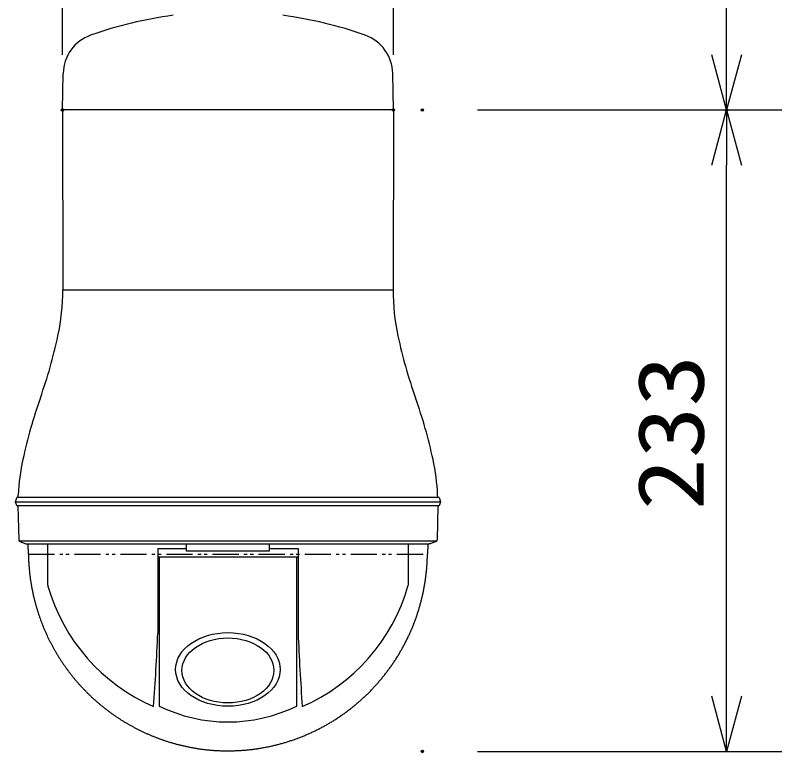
# Model space of a CAD drawing. Units: millimetres, scale not verified. Extents: x -63 to 65, y -57 to 57.
# Drawn here: x -31.79 to -3.95, y -2.14 to 24.65 of the extents above; entities that cross this region are included whole.
import ezdxf
from ezdxf.enums import TextEntityAlignment as Align

# ---------------------------------------------------------------- set-up
doc = ezdxf.new("R2010")
doc.units = ezdxf.units.MM
doc.header["$LTSCALE"] = 0.190236
doc.header["$PDMODE"] = 32
doc.header["$PDSIZE"] = 0.0951
doc.linetypes.add('DOUBLE_CHAIN1', pattern=[8.8, 5, -1, 0.6, -0.6, 0.6, -1])
for name, color, linetype in [('0-3_GAIKEI', 1, 'Continuous'), ('0-4_SUNPO', 3, 'Continuous'), ('0-5_Defpoints', 7, 'Continuous')]:
    doc.layers.add(name, color=color, linetype=linetype)
doc.styles.add('ＭＳ ゴシック', font='')
doc.styles.get('ＭＳ ゴシック').set_extended_font_data('MS Gothic')

# ---------------------------------------------------------------- blocks, each defined once
blk = doc.blocks.new('_OPEN30')
at = {"layer": '0-5_Defpoints'}
blk.add_line((0, 0), (-1, 0), dxfattribs=at)
blk.add_lwpolyline([(-1, 0.26795), (0, 0), (-1, -0.26795)], dxfattribs=at)

msp = doc.modelspace()

# ---------------------------------------------------------------- linework, layer by layer
at = {"layer": '0-3_GAIKEI', "color": 7}
for p, q in [((-30.0762, 21.2106), (-30.0529, 22.5421)), ((-18.0555, 21.2106), (-18.0789, 22.5389)), ((-18.0555, 21.2106), (-30.0762, 21.2106)), ((-18.0555, 21.2106), (-30.0762, 21.2106)), ((-18.0555, 21.2106), (-18.0661, 14.68)), ((-31.69, 7.13), (-31.6856, 7.23)), ((-16.4412, 7.13), (-16.4456, 7.23)), ((-16.3906, 7.13), (-16.3406, 6.98)), ((-16.3406, 6.98), (-16.3906, 6.83)), ((-31.6956, 6.83), (-31.6669, 5.5972)), ((-16.4356, 6.83), (-16.4643, 5.5972)), ((-31.6213, 5.5335), (-31.4074, 5.4543)), ((-31.4074, 5.4543), (-31.3831, 5.45)), ((-31.3336, 5.45), (-31.3206, 5.0799)), ((-16.7976, 5.45), (-16.8106, 5.0799)), ((-16.7238, 5.4543), (-16.7481, 5.45)), ((-16.5099, 5.5335), (-16.7238, 5.4543))]:
    msp.add_line(p, q, dxfattribs=at)
at = {"layer": '0-3_GAIKEI'}
for p, q in [((-31.7906, 6.98), (-16.3406, 6.98)), ((-16.3906, 7.13), (-31.7406, 7.13)), ((-16.3906, 6.83), (-31.7406, 6.83)), ((-31.6576, 5.5642), (-16.4736, 5.5642)), ((-31.3831, 5.45), (-16.7481, 5.45)), ((-25.5656, 5.28), (-25.5656, 5.45)), ((-22.5656, 5.45), (-22.5656, 5.28)), ((-26.6156, 5.28), (-26.6156, 4.98)), ((-26.6156, 5.28), (-25.5656, 5.28)), ((-25.5656, 5.18), (-25.5656, 5.28)), ((-22.5656, 5.18), (-25.5656, 5.18)), ((-22.5656, 5.28), (-21.5156, 5.28)), ((-22.5656, 5.28), (-22.5656, 5.18)), ((-21.5156, 5.28), (-21.5156, 4.98)), ((-26.6156, 4.98), (-21.5156, 4.98)), ((-26.6156, 4.98), (-26.6156, 2.2078)), ((-26.5656, 4.98), (-26.5656, -0.4426)), ((-21.5656, -0.4426), (-21.5656, 4.98)), ((-21.5156, 4.98), (-21.5156, 2.2078))]:
    msp.add_line(p, q, dxfattribs=at)
at = {"layer": '0-3_GAIKEI', "linetype": 'DOUBLE_CHAIN1'}
msp.add_line((-31.3206, 5.0799), (-16.8106, 5.0799), dxfattribs=at)
at = {"layer": '0-3_GAIKEI', "color": 7}
for points in [[(-30.0762, 21.2106), (-30.0656, 14.68), (-18.066, 14.68)], [(-31.7406, 7.13), (-31.7906, 6.98), (-31.7406, 6.83)], [(-31.3149, 5.0799), (-31.3143, 5.0524), (-31.3135, 5.0249), (-31.3128, 4.9974), (-31.3121, 4.9698), (-31.3112, 4.9423), (-31.3104, 4.9148), (-31.3094, 4.8873), (-31.3084, 4.8598), (-31.3073, 4.8323), (-31.306, 4.8048), (-31.3047, 4.7773), (-31.3032, 4.7498), (-31.3015, 4.7223), (-31.2998, 4.6948), (-31.2979, 4.6674), (-31.2959, 4.6399), (-31.2937, 4.6125), (-31.2915, 4.585), (-31.2891, 4.5576), (-31.2866, 4.5302), (-31.284, 4.5028), (-31.2814, 4.4754), (-31.2786, 4.448), (-31.2757, 4.4206), (-31.2727, 4.3932), (-31.2696, 4.3658), (-31.2664, 4.3385), (-31.2632, 4.3112), (-31.2598, 4.2838), (-31.2563, 4.2565), (-31.2528, 4.2292), (-31.2491, 4.2019), (-31.2454, 4.1747), (-31.2415, 4.1474), (-31.2376, 4.1202), (-31.2335, 4.0929), (-31.2294, 4.0657), (-31.2252, 4.0385), (-31.2208, 4.0113)], [(-16.9502, 3.7888), (-16.9437, 3.8224), (-16.9374, 3.856), (-16.9313, 3.8897), (-16.9253, 3.9233), (-16.9195, 3.9571), (-16.9139, 3.9908), (-16.9084, 4.0246), (-16.903, 4.0583), (-16.8979, 4.0922), (-16.8928, 4.126), (-16.888, 4.1598), (-16.8832, 4.1937), (-16.8787, 4.2276), (-16.8742, 4.2615), (-16.8699, 4.2955), (-16.8658, 4.3294), (-16.8618, 4.3634), (-16.858, 4.3974), (-16.8543, 4.4314), (-16.8508, 4.4654), (-16.8474, 4.4995), (-16.8442, 4.5335), (-16.8412, 4.5676), (-16.8383, 4.6017), (-16.8356, 4.6358), (-16.8331, 4.6699), (-16.8308, 4.704), (-16.8287, 4.7382), (-16.8269, 4.7723), (-16.8252, 4.8065), (-16.8237, 4.8406), (-16.8223, 4.8748), (-16.8211, 4.909), (-16.82, 4.9432), (-16.819, 4.9774), (-16.818, 5.0116), (-16.8171, 5.0458), (-16.8163, 5.0799)], [(-31.2208, 4.0113), (-31.2163, 3.9841), (-31.2118, 3.957), (-31.2071, 3.9299), (-31.2023, 3.9028), (-31.1974, 3.8757), (-31.1924, 3.8486), (-31.1873, 3.8215), (-31.1821, 3.7945), (-31.1768, 3.7675), (-31.1714, 3.7405), (-31.1658, 3.7135), (-31.1602, 3.6866), (-31.1545, 3.6596), (-31.1486, 3.6327), (-31.1427, 3.6059), (-31.1367, 3.579), (-31.1305, 3.5522), (-31.1243, 3.5253), (-31.118, 3.4985), (-31.1115, 3.4718), (-31.105, 3.445), (-31.0983, 3.4183), (-31.0916, 3.3916), (-31.0848, 3.3649), (-31.0778, 3.3383), (-31.0708, 3.3117), (-31.0636, 3.2851), (-31.0564, 3.2585), (-31.0491, 3.232), (-31.0416, 3.2055), (-31.0341, 3.179), (-31.0264, 3.1526), (-31.0187, 3.1262), (-31.0108, 3.0998), (-31.0029, 3.0734), (-30.9948, 3.0471), (-30.9866, 3.0208), (-30.9784, 2.9945), (-30.97, 2.9683)], [(-17.3249, 2.5105), (-17.3124, 2.5423), (-17.3, 2.5742), (-17.2878, 2.6061), (-17.2757, 2.6381), (-17.2638, 2.6702), (-17.252, 2.7023), (-17.2404, 2.7345), (-17.229, 2.7667), (-17.2177, 2.799), (-17.2065, 2.8314), (-17.1955, 2.8637), (-17.1847, 2.8962), (-17.174, 2.9287), (-17.1634, 2.9612), (-17.153, 2.9938), (-17.1428, 3.0264), (-17.1327, 3.0591), (-17.1228, 3.0919), (-17.113, 3.1246), (-17.1034, 3.1575), (-17.0939, 3.1903), (-17.0846, 3.2232), (-17.0755, 3.2562), (-17.0665, 3.2892), (-17.0576, 3.3222), (-17.0489, 3.3553), (-17.0404, 3.3884), (-17.032, 3.4216), (-17.0238, 3.4548), (-17.0157, 3.488), (-17.0078, 3.5213), (-17, 3.5546), (-16.9924, 3.588), (-16.985, 3.6214), (-16.9777, 3.6548), (-16.9706, 3.6882), (-16.9636, 3.7217), (-16.9568, 3.7553), (-16.9502, 3.7888)], [(-30.97, 2.9683), (-30.9616, 2.9421), (-30.9531, 2.9159), (-30.9444, 2.8898), (-30.9357, 2.8637), (-30.9268, 2.8376), (-30.9179, 2.8116), (-30.9088, 2.7856), (-30.8997, 2.7596), (-30.8904, 2.7336), (-30.8811, 2.7077), (-30.8717, 2.6819), (-30.8621, 2.6561), (-30.8525, 2.6303), (-30.8428, 2.6045), (-30.8329, 2.5788), (-30.823, 2.5531), (-30.813, 2.5275), (-30.8029, 2.5019), (-30.7927, 2.4763), (-30.7824, 2.4508), (-30.7719, 2.4253), (-30.7614, 2.3998), (-30.7508, 2.3744), (-30.7401, 2.3491), (-30.7293, 2.3237), (-30.7184, 2.2984), (-30.7074, 2.2732), (-30.6964, 2.248), (-30.6852, 2.2228), (-30.6739, 2.1977), (-30.6625, 2.1727), (-30.651, 2.1476), (-30.6395, 2.1226), (-30.6278, 2.0977), (-30.6161, 2.0728), (-30.6042, 2.048), (-30.5923, 2.0231), (-30.5802, 1.9984), (-30.5681, 1.9737)], [(-17.9272, 1.3223), (-17.9091, 1.3513), (-17.8911, 1.3804), (-17.8732, 1.4095), (-17.8555, 1.4388), (-17.8379, 1.4681), (-17.8204, 1.4975), (-17.8031, 1.527), (-17.7859, 1.5566), (-17.7689, 1.5863), (-17.752, 1.616), (-17.7353, 1.6458), (-17.7186, 1.6757), (-17.7022, 1.7057), (-17.6858, 1.7358), (-17.6697, 1.7659), (-17.6536, 1.7961), (-17.6377, 1.8264), (-17.622, 1.8568), (-17.6064, 1.8872), (-17.5909, 1.9177), (-17.5756, 1.9483), (-17.5604, 1.979), (-17.5454, 2.0097), (-17.5305, 2.0405), (-17.5158, 2.0714), (-17.5012, 2.1023), (-17.4868, 2.1333), (-17.4725, 2.1644), (-17.4583, 2.1955), (-17.4443, 2.2267), (-17.4304, 2.258), (-17.4167, 2.2894), (-17.4032, 2.3208), (-17.3897, 2.3522), (-17.3765, 2.3837), (-17.3633, 2.4153), (-17.3504, 2.447), (-17.3376, 2.4787), (-17.3249, 2.5105)], [(-30.5681, 1.9737), (-30.5559, 1.949), (-30.5436, 1.9244), (-30.5312, 1.8998), (-30.5187, 1.8753), (-30.5061, 1.8508), (-30.4934, 1.8264), (-30.4806, 1.802), (-30.4677, 1.7776), (-30.4547, 1.7533), (-30.4417, 1.7291), (-30.4285, 1.7049), (-30.4153, 1.6808), (-30.402, 1.6567), (-30.3886, 1.6327), (-30.375, 1.6087), (-30.3614, 1.5847), (-30.3477, 1.5608), (-30.3339, 1.537), (-30.3201, 1.5132), (-30.3061, 1.4895), (-30.292, 1.4658), (-30.2779, 1.4422), (-30.2637, 1.4187), (-30.2493, 1.3951), (-30.2349, 1.3717), (-30.2204, 1.3483), (-30.2058, 1.3249), (-30.1911, 1.3017), (-30.1763, 1.2784), (-30.1615, 1.2553), (-30.1465, 1.2321), (-30.1315, 1.2091), (-30.1164, 1.1861), (-30.1011, 1.1631), (-30.0858, 1.1402), (-30.0705, 1.1174), (-30.055, 1.0946), (-30.0394, 1.0719), (-30.0238, 1.0493)], [(-18.7366, 0.2642), (-18.7135, 0.2894), (-18.6905, 0.3147), (-18.6676, 0.3401), (-18.6448, 0.3657), (-18.6221, 0.3913), (-18.5996, 0.417), (-18.5772, 0.4428), (-18.5549, 0.4688), (-18.5327, 0.4948), (-18.5106, 0.521), (-18.4887, 0.5472), (-18.4669, 0.5736), (-18.4452, 0.6), (-18.4237, 0.6266), (-18.4022, 0.6533), (-18.3809, 0.68), (-18.3598, 0.7069), (-18.3387, 0.7339), (-18.3178, 0.7609), (-18.297, 0.7881), (-18.2764, 0.8154), (-18.2559, 0.8427), (-18.2355, 0.8702), (-18.2152, 0.8978), (-18.1951, 0.9254), (-18.1751, 0.9532), (-18.1552, 0.981), (-18.1355, 1.009), (-18.1159, 1.037), (-18.0964, 1.0651), (-18.0771, 1.0934), (-18.0579, 1.1217), (-18.0388, 1.1501), (-18.0199, 1.1785), (-18.0011, 1.2071), (-17.9824, 1.2358), (-17.9639, 1.2645), (-17.9455, 1.2934), (-17.9272, 1.3223)], [(-30.0238, 1.0493), (-30.008, 1.0267), (-29.9922, 1.0041), (-29.9763, 0.9817), (-29.9603, 0.9592), (-29.9443, 0.9369), (-29.9281, 0.9146), (-29.9119, 0.8924), (-29.8956, 0.8702), (-29.8792, 0.8481), (-29.8627, 0.826), (-29.8461, 0.804), (-29.8295, 0.7821), (-29.8127, 0.7602), (-29.7959, 0.7384), (-29.779, 0.7167), (-29.762, 0.695), (-29.7449, 0.6734), (-29.7278, 0.6519), (-29.7106, 0.6304), (-29.6932, 0.609), (-29.6758, 0.5877), (-29.6584, 0.5664), (-29.6408, 0.5452), (-29.6231, 0.5241), (-29.6054, 0.503), (-29.5876, 0.482), (-29.5697, 0.4611), (-29.5518, 0.4402), (-29.5337, 0.4194), (-29.5156, 0.3987), (-29.4974, 0.378), (-29.4791, 0.3574), (-29.4608, 0.3369), (-29.4424, 0.3165), (-29.4239, 0.2961), (-29.4053, 0.2758), (-29.3866, 0.2555), (-29.3679, 0.2353), (-29.3491, 0.2152)], [(-29.3491, 0.2152), (-29.3302, 0.1952), (-29.3112, 0.1752), (-29.2922, 0.1554), (-29.2731, 0.1355), (-29.2539, 0.1158), (-29.2346, 0.0961), (-29.2153, 0.0766), (-29.1958, 0.057), (-29.1763, 0.0376), (-29.1568, 0.0182), (-29.1371, -0.001), (-29.1174, -0.0203), (-29.0976, -0.0394), (-29.0777, -0.0584), (-29.0578, -0.0774), (-29.0378, -0.0963), (-29.0177, -0.1152), (-28.9975, -0.1339), (-28.9773, -0.1526), (-28.957, -0.1712), (-28.9366, -0.1897), (-28.9162, -0.2082), (-28.8957, -0.2266), (-28.8752, -0.2449), (-28.8545, -0.2631), (-28.8338, -0.2813), (-28.8131, -0.2994), (-28.7922, -0.3174), (-28.7714, -0.3353), (-28.7504, -0.3531), (-28.7294, -0.3709), (-28.7083, -0.3886), (-28.6871, -0.4062), (-28.6659, -0.4237), (-28.6446, -0.4412), (-28.6232, -0.4585), (-28.6018, -0.4758), (-28.5803, -0.493), (-28.5587, -0.5101)], [(-19.726, -0.6279), (-19.6987, -0.6073), (-19.6714, -0.5866), (-19.6443, -0.5658), (-19.6172, -0.5449), (-19.5903, -0.5239), (-19.5634, -0.5027), (-19.5366, -0.4814), (-19.51, -0.4599), (-19.4834, -0.4384), (-19.457, -0.4167), (-19.4306, -0.3949), (-19.4044, -0.373), (-19.3782, -0.3509), (-19.3522, -0.3287), (-19.3262, -0.3065), (-19.3004, -0.284), (-19.2746, -0.2615), (-19.249, -0.2388), (-19.2235, -0.2161), (-19.1981, -0.1931), (-19.1728, -0.1701), (-19.1476, -0.147), (-19.1225, -0.1237), (-19.0975, -0.1003), (-19.0727, -0.0768), (-19.0479, -0.0532), (-19.0233, -0.0295), (-18.9988, -0.0056), (-18.9744, 0.0183), (-18.9501, 0.0424), (-18.9259, 0.0666), (-18.9019, 0.0909), (-18.8779, 0.1154), (-18.8541, 0.1399), (-18.8304, 0.1645), (-18.8068, 0.1893), (-18.7833, 0.2142), (-18.7599, 0.2391), (-18.7366, 0.2642)], [(-28.5587, -0.5101), (-28.537, -0.5272), (-28.5153, -0.5441), (-28.4936, -0.561), (-28.4717, -0.5777), (-28.4498, -0.5944), (-28.4279, -0.611), (-28.4059, -0.6275), (-28.3838, -0.644), (-28.3616, -0.6603), (-28.3394, -0.6766), (-28.3171, -0.6928), (-28.2948, -0.7088), (-28.2724, -0.7249), (-28.2499, -0.7408), (-28.2274, -0.7566), (-28.2048, -0.7724), (-28.1822, -0.788), (-28.1595, -0.8036), (-28.1367, -0.8191), (-28.1139, -0.8345), (-28.091, -0.8499), (-28.0681, -0.8651), (-28.0451, -0.8803), (-28.0221, -0.8954), (-27.999, -0.9103), (-27.9758, -0.9252), (-27.9526, -0.9401), (-27.9294, -0.9548), (-27.906, -0.9694), (-27.8827, -0.984), (-27.8592, -0.9984), (-27.8357, -1.0128), (-27.8122, -1.0271), (-27.7886, -1.0412), (-27.7649, -1.0553), (-27.7412, -1.0693), (-27.7175, -1.0832), (-27.6936, -1.0971), (-27.6698, -1.1108)], [(-20.8621, -1.3237), (-20.8314, -1.3085), (-20.8009, -1.2932), (-20.7703, -1.2777), (-20.7399, -1.2621), (-20.7095, -1.2464), (-20.6792, -1.2305), (-20.649, -1.2145), (-20.6189, -1.1983), (-20.5888, -1.182), (-20.5588, -1.1655), (-20.5289, -1.1489), (-20.4991, -1.1322), (-20.4693, -1.1153), (-20.4396, -1.0983), (-20.4101, -1.0811), (-20.3805, -1.0638), (-20.3511, -1.0464), (-20.3218, -1.0288), (-20.2925, -1.0111), (-20.2633, -0.9932), (-20.2342, -0.9752), (-20.2052, -0.9571), (-20.1763, -0.9388), (-20.1475, -0.9204), (-20.1188, -0.9018), (-20.0901, -0.8831), (-20.0616, -0.8643), (-20.0331, -0.8453), (-20.0047, -0.8262), (-19.9764, -0.807), (-19.9482, -0.7876), (-19.9201, -0.7681), (-19.8921, -0.7485), (-19.8642, -0.7287), (-19.8364, -0.7088), (-19.8087, -0.6887), (-19.781, -0.6686), (-19.7535, -0.6483), (-19.726, -0.6279)], [(-27.6698, -1.1108), (-27.6459, -1.1244), (-27.6219, -1.138), (-27.5979, -1.1514), (-27.5738, -1.1648), (-27.5497, -1.178), (-27.5255, -1.1912), (-27.5013, -1.2043), (-27.477, -1.2173), (-27.4526, -1.2302), (-27.4283, -1.243), (-27.4038, -1.2557), (-27.3794, -1.2683), (-27.3549, -1.2808), (-27.3303, -1.2933), (-27.3057, -1.3056), (-27.281, -1.3179), (-27.2563, -1.33), (-27.2316, -1.3421), (-27.2068, -1.3541), (-27.182, -1.366), (-27.1571, -1.3778), (-27.1322, -1.3895), (-27.1072, -1.4011), (-27.0822, -1.4126), (-27.0571, -1.424), (-27.032, -1.4354), (-27.0069, -1.4466), (-26.9817, -1.4577), (-26.9565, -1.4688), (-26.9312, -1.4797), (-26.9059, -1.4906), (-26.8806, -1.5013), (-26.8552, -1.512), (-26.8298, -1.5225), (-26.8043, -1.533), (-26.7788, -1.5433), (-26.7532, -1.5536), (-26.7276, -1.5638), (-26.702, -1.5738)], [(-22.1063, -1.8), (-22.0734, -1.7907), (-22.0405, -1.7813), (-22.0077, -1.7716), (-21.9749, -1.7619), (-21.9422, -1.7519), (-21.9095, -1.7418), (-21.8768, -1.7316), (-21.8442, -1.7212), (-21.8117, -1.7107), (-21.7792, -1.7), (-21.7468, -1.6891), (-21.7144, -1.6781), (-21.682, -1.667), (-21.6497, -1.6557), (-21.6175, -1.6442), (-21.5853, -1.6326), (-21.5532, -1.6208), (-21.5211, -1.6089), (-21.4891, -1.5968), (-21.4572, -1.5846), (-21.4253, -1.5722), (-21.3935, -1.5597), (-21.3617, -1.547), (-21.33, -1.5341), (-21.2983, -1.5211), (-21.2668, -1.508), (-21.2352, -1.4947), (-21.2038, -1.4813), (-21.1724, -1.4677), (-21.1411, -1.4539), (-21.1098, -1.44), (-21.0786, -1.426), (-21.0475, -1.4118), (-21.0164, -1.3975), (-20.9854, -1.383), (-20.9545, -1.3684), (-20.9236, -1.3536), (-20.8928, -1.3387), (-20.8621, -1.3237)], [(-26.702, -1.5738), (-26.6763, -1.5838), (-26.6506, -1.5937), (-26.6249, -1.6034), (-26.5991, -1.6131), (-26.5733, -1.6227), (-26.5475, -1.6322), (-26.5216, -1.6415), (-26.4956, -1.6508), (-26.4697, -1.66), (-26.4437, -1.6691), (-26.4177, -1.6781), (-26.3916, -1.6869), (-26.3655, -1.6957), (-26.3394, -1.7044), (-26.3132, -1.713), (-26.287, -1.7215), (-26.2608, -1.7298), (-26.2345, -1.7381), (-26.2082, -1.7463), (-26.1819, -1.7543), (-26.1555, -1.7623), (-26.1291, -1.7701), (-26.1027, -1.7779), (-26.0763, -1.7855), (-26.0498, -1.7931), (-26.0233, -1.8005), (-25.9967, -1.8079), (-25.9702, -1.8151), (-25.9436, -1.8222), (-25.917, -1.8293), (-25.8903, -1.8362), (-25.8636, -1.8431), (-25.8369, -1.8498), (-25.8102, -1.8564), (-25.7835, -1.863), (-25.7567, -1.8694), (-25.7299, -1.8758), (-25.7031, -1.882), (-25.6763, -1.8882)], [(-25.6763, -1.8882), (-25.6494, -1.8942), (-25.6225, -1.9002), (-25.5956, -1.9061), (-25.5687, -1.9118), (-25.5417, -1.9175), (-25.5148, -1.9231), (-25.4878, -1.9286), (-25.4608, -1.934), (-25.4338, -1.9393), (-25.4067, -1.9445), (-25.3797, -1.9496), (-25.3526, -1.9546), (-25.3255, -1.9596), (-25.2984, -1.9644), (-25.2713, -1.9692), (-25.2442, -1.9738), (-25.217, -1.9784), (-25.1898, -1.9829), (-25.1626, -1.9873), (-25.1354, -1.9916), (-25.1082, -1.9957), (-25.081, -1.9998), (-25.0537, -2.0038), (-25.0265, -2.0076), (-24.9992, -2.0114), (-24.9719, -2.015), (-24.9446, -2.0185), (-24.9173, -2.0219), (-24.8899, -2.0251), (-24.8626, -2.0283), (-24.8352, -2.0312), (-24.8078, -2.0341), (-24.7804, -2.0368), (-24.753, -2.0394), (-24.7256, -2.0419), (-24.6982, -2.0443), (-24.6707, -2.0465), (-24.6433, -2.0486), (-24.6158, -2.0506)], [(-23.4165, -2.041), (-23.3825, -2.0379), (-23.3484, -2.0346), (-23.3144, -2.0312), (-23.2803, -2.0276), (-23.2463, -2.0239), (-23.2123, -2.0201), (-23.1784, -2.016), (-23.1444, -2.0119), (-23.1105, -2.0075), (-23.0766, -2.003), (-23.0427, -1.9984), (-23.0088, -1.9935), (-22.975, -1.9885), (-22.9412, -1.9834), (-22.9074, -1.978), (-22.8736, -1.9725), (-22.8399, -1.9668), (-22.8062, -1.9609), (-22.7725, -1.9549), (-22.7389, -1.9486), (-22.7053, -1.9422), (-22.6717, -1.9356), (-22.6382, -1.9289), (-22.6047, -1.922), (-22.5712, -1.9149), (-22.5378, -1.9077), (-22.5044, -1.9003), (-22.471, -1.8928), (-22.4376, -1.8851), (-22.4043, -1.8772), (-22.3711, -1.8693), (-22.3378, -1.8611), (-22.3047, -1.8528), (-22.2715, -1.8444), (-22.2384, -1.8358), (-22.2053, -1.8271), (-22.1723, -1.8182), (-22.1393, -1.8092), (-22.1063, -1.8)], [(-24.6158, -2.0506), (-24.5883, -2.0525), (-24.5609, -2.0543), (-24.5334, -2.056), (-24.5059, -2.0575), (-24.4784, -2.059), (-24.4509, -2.0604), (-24.4234, -2.0616), (-24.3959, -2.0628), (-24.3684, -2.0639), (-24.3408, -2.0648), (-24.3133, -2.0657), (-24.2858, -2.0665), (-24.2583, -2.0672), (-24.2308, -2.0678), (-24.2032, -2.0683), (-24.1757, -2.0688), (-24.1482, -2.0691), (-24.1207, -2.0695), (-24.0931, -2.0698), (-24.0656, -2.0701), (-24.0314, -2.0695), (-23.9972, -2.0689), (-23.963, -2.0683), (-23.9288, -2.0677), (-23.8946, -2.0669), (-23.8604, -2.0661), (-23.8262, -2.0651), (-23.792, -2.0641), (-23.7578, -2.0628), (-23.7237, -2.0615), (-23.6895, -2.0599), (-23.6554, -2.0582), (-23.6212, -2.0562), (-23.5871, -2.0541), (-23.5529, -2.0518), (-23.5188, -2.0494), (-23.4847, -2.0467), (-23.4506, -2.0439), (-23.4165, -2.041)]]:
    msp.add_lwpolyline(points, dxfattribs=at)
at = {"layer": '0-3_GAIKEI'}
for points in [[(-30.6156, 5.45), (-30.6156, 3.9946), (-30.6041, 3.9122)], [(-17.5156, 5.45), (-17.5156, 3.9946), (-17.5271, 3.9122)]]:
    msp.add_lwpolyline(points, dxfattribs=at)
at = {"layer": '0-3_GAIKEI', "color": 7}
for centre, radius, start, end in [((-24.0672, 9.837), 14.9458, 97.65951, 109.4883), ((-24.0644, 9.837), 14.9458, 70.5117, 82.34049), ((-28.5529, 22.5125), 1.5, 109.4883, 178.99258), ((-19.5787, 22.5125), 1.5, 1.00742, 70.5117), ((-38.0657, 14.68), 8, 347.90355, 0), ((-10.0655, 14.68), 8, 180, 192.09645), ((-47.8437, 16.7756), 18.0001, 340.45182, 347.90355), ((-0.2875, 16.7756), 18.0001, 192.09645, 199.54818), ((-13.9185, 4.7299), 18.0001, 160.45182, 167.87765), ((-34.2127, 4.7299), 18.0001, 12.12235, 19.54818), ((-23.6956, 6.83), 8, 167.87765, 177.13402), ((-24.4356, 6.83), 8, 2.86598, 12.12235), ((-31.597, 5.5992), 0.07, 181.56908, 249.67687), ((-16.5342, 5.5992), 0.07, 290.32313, 358.43092)]:
    msp.add_arc(centre, radius, start, end, dxfattribs=at)
at = {"layer": '0-3_GAIKEI'}
for centre, radius, start, end in [((-24.0656, 5.78), 6.8, 195.94237, 246.6035), ((-24.0656, 5.78), 6.8, 293.3965, 344.05763), ((-113.0996, 5.7373), 86.556, 355.89351, 357.66298), ((64.9684, 5.7373), 86.556, 182.33702, 184.10649), ((-24.0656, 4.68), 5.7, 243.98563, 296.01437)]:
    msp.add_arc(centre, radius, start, end, dxfattribs=at)
for centre, major_axis, ratio in [((-24.0655, 0.8861), (1.9001, 0), 0.704481), ((-24.0655, 0.8508), (1.6697, 0), 0.707354)]:
    msp.add_ellipse(centre, major_axis=major_axis, ratio=ratio, dxfattribs=at)
at = {"layer": '0-4_SUNPO'}
for p, q in [((-30.0762, 23.2106), (-30.0762, 46.1442)), ((-18.0555, 23.2106), (-18.0555, 46.1442)), ((-5.9461, 23.2106), (-5.9461, 39.4107)), ((-15.0018, 21.2106), (-3.9461, 21.2106)), ((-15.0018, 21.2106), (-3.9461, 21.2106)), ((-5.9461, -0.0894), (-5.9461, 19.2106)), ((-15.0018, -2.0894), (-3.9461, -2.0894))]:
    msp.add_line(p, q, dxfattribs=at)
at = {"layer": '0-5_Defpoints'}
for p in [(-30.0762, 21.2106), (-18.0555, 21.2106), (-17.0018, 21.2106), (-5.9461, 21.2106), (-17.0018, -2.0894)]:
    msp.add_point(p, dxfattribs=at)

# ---------------------------------------------------------------- block references
at = {"layer": '0-4_SUNPO', "xscale": 2, "yscale": 2}
for p, rotation in [((-5.9461, 21.2106), 270), ((-5.9461, 21.2106), 90), ((-5.9461, -2.0894), 270)]:
    msp.add_blockref('_OPEN30', p, dxfattribs=dict(at, rotation=rotation))

# ---------------------------------------------------------------- texts
at = {"layer": '0-4_SUNPO', "style": 'ＭＳ ゴシック', "width": 1.15}
msp.add_text('233', height=2.406, rotation=90, dxfattribs=at).set_placement((-6.0557, 6.6735), align=Align.BOTTOM_LEFT)

doc.saveas('drawing.dxf')
